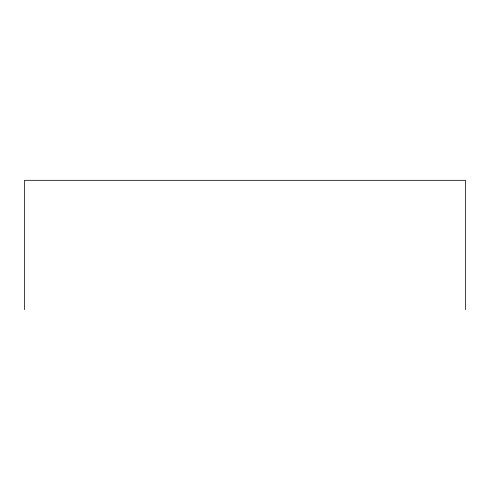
<?xml version="1.0" encoding="UTF-8"?>
<svg xmlns="http://www.w3.org/2000/svg" width="490" height="490" viewBox="0 0 490 490"><rect width="100%" height="100%" fill="white"/><g stroke="black" fill="none" stroke-linecap="round" stroke-linejoin="round"><path stroke-width="0.73" d="M465.5 309.68L465.5 180.32L24.5 180.32L24.5 309.68"/></g></svg>
